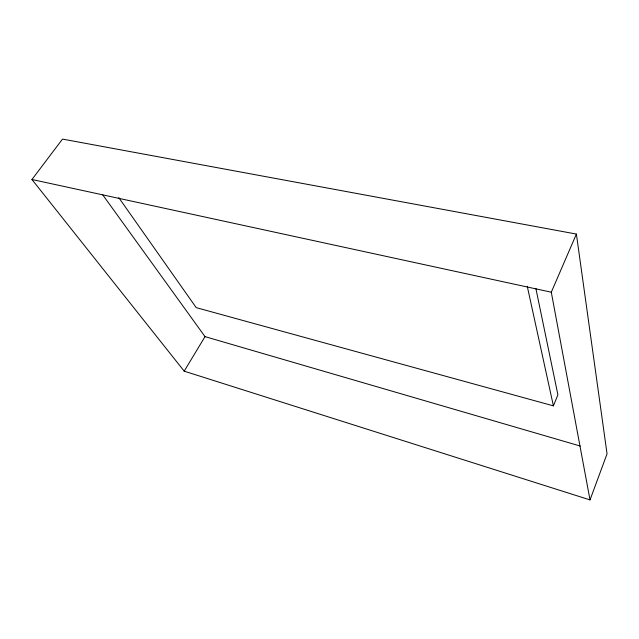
<?xml version="1.0" encoding="UTF-8"?>
<svg xmlns="http://www.w3.org/2000/svg" width="639" height="639" viewBox="0 0 639 639"><rect width="100%" height="100%" fill="white"/><g stroke="black" fill="none" stroke-linecap="round" stroke-linejoin="round"><path stroke-width="0.96" d="M590.021 499.914L607.05 453.85L576.394 234.066L62.502 139.086L31.95 179.495L184.192 371.163L590.021 499.914L551.297 292.207L576.394 234.066M118.798 197.675L196.197 307.623L553.406 405.861L557.903 394.782L535.849 288.333M184.192 371.163L205.015 336.625L102.799 194.951M31.95 179.495L551.297 292.207M205.015 336.625L580.244 446.038M527.263 286.28L553.406 405.861"/></g></svg>
